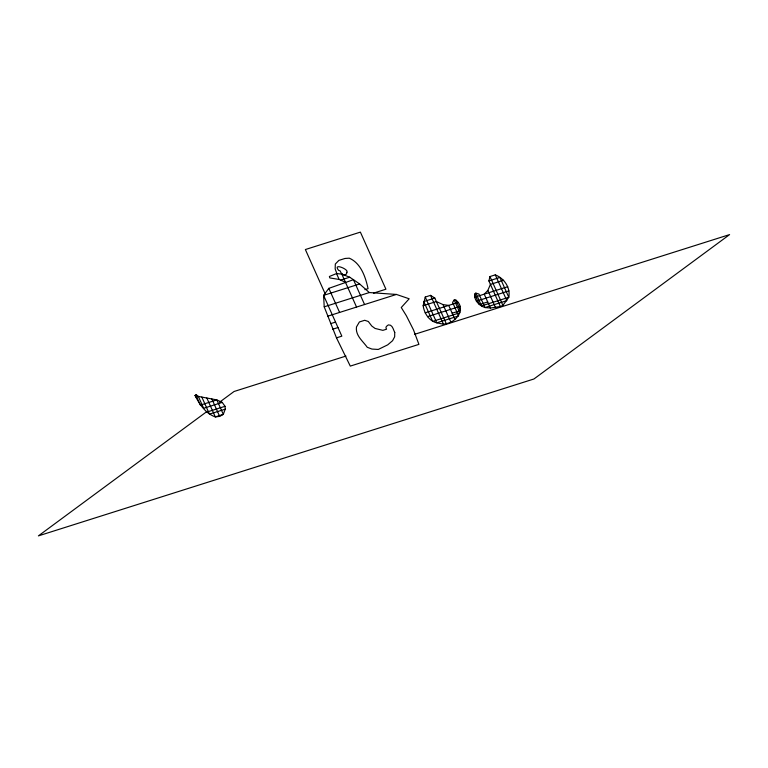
<?xml version="1.0" encoding="UTF-8"?>
<svg xmlns="http://www.w3.org/2000/svg" width="768" height="768" viewBox="0 0 768 768"><rect width="100%" height="100%" fill="white"/><g stroke="black" fill="none" stroke-linecap="round" stroke-linejoin="round"><path stroke-width="1.15" d="M495.293 274.858L506.832 300.643L484.982 307.555C479.338 305.664 473.923 300.451 474.653 294.115L475.814 293.117L478.944 294.058L484.982 307.555L490.435 308.035L500.333 306.518L502.886 305.386L508.8 297.293C510.672 287.606 504.154 278.342 495.293 274.858L489.984 276.547L488.89 280.934L500.333 306.518M423.158 305.702L425.242 297.043L430.55 295.363L434.813 298.051L446.266 323.645C456.979 321.898 466.339 308.218 455.846 300.067L454.186 299.962L452.582 302.4L458.621 315.907L436.771 322.819C429.005 320.995 424.186 313.238 423.158 305.702L436.368 301.526L443.04 304.618L448.685 305.414L454.886 319.296M225.235 409.152L223.306 414.374L219.658 416.39L215.29 416.909C205.546 413.462 199.488 404.294 195.034 395.51L196.57 395.021L198.326 396.413L203.645 408.298L222.221 402.422L225.043 406.31L225.235 409.152L209.472 414.144L201.84 397.075M490.435 308.035L484.224 294.154L487.843 290.429L490.435 284.4L503.645 280.224M369.322 292.55L359.626 283.958L353.453 279.696L328.838 288.355L323.597 295.373L324.211 306.826L336.48 337.853L350.285 366.106L418.915 344.371L413.434 329.741L406.349 315.725L401.261 307.517L409.181 298.781L396.432 294.442L369.322 292.55L324.211 306.826M207.082 411.398L38.4 535.882L533.933 378.989L729.6 234.595L414.47 334.368M219.61 402.154L234.067 391.488L345.965 356.064M364.57 304.531L353.453 279.696L349.699 277.219L341.808 274.109L336.509 273.552L329.395 276.48L329.779 277.92L339.149 279.456L345.437 282.23M340.858 280.022L349.699 277.219M359.626 283.958L323.597 295.373L341.837 336.154L336.48 337.853M364.886 289.67L368.054 288.672C365.606 277.2 360.95 263.126 349.258 258.173L344.966 258.47L338.909 260.381L335.318 264.019L335.165 268.925L336.797 273.418M373.574 293.117L385.92 289.21L360.384 232.118L305.376 249.542L325.133 293.702M327.782 316.176L396.432 294.442M330.595 323.654L335.549 322.09M332.688 329.222L337.987 327.542M434.813 298.051L423.782 301.546L432.662 321.398L459.917 312.768L454.186 299.962M488.89 280.934L499.92 277.44L508.8 297.293L481.546 305.923L475.814 293.117M425.136 312.864L458.294 302.371M474.614 297.197L507.773 286.704M427.526 316.656L460.07 306.355M476.4 301.181L508.944 290.88M452.17 313.2L460.531 310.55L455.846 300.067M487.709 301.949L479.347 304.598L474.653 294.115M194.947 395.539L196.57 395.021M195.946 397.162L198.326 396.413L216.835 399.907L222.221 402.422M206.842 412.08L225.043 406.31M425.242 297.043L436.771 322.819L443.453 324.202L446.266 323.645M489.984 276.547L502.886 305.386M487.843 290.429L495.514 307.565M443.04 304.618L450.701 321.754M430.55 295.363L443.453 324.202M341.808 274.109L356.554 307.075M336.509 273.552L339.149 279.456M328.838 288.355L339.6 312.432M211.862 398.966L219.658 416.39M206.842 398.016L215.29 416.909L223.306 414.374L216.835 399.907L200.362 405.12L195.782 394.886M394.742 332.429L394.666 336.768L392.563 340.723L387.706 344.851L378.269 349.45L371.933 349.066L367.248 347.28C362.832 341.021 355.267 335.539 356.477 326.938L359.395 321.965L364.714 320.285L368.314 321.494L371.789 326.045L375.082 328.445L382.886 330.355L386.563 329.194L385.92 327.754L386.352 326.467L388.349 324.893C392.554 324.432 393.254 329.674 394.742 332.429M346.915 272.285L346.435 274.118L344.026 274.954A5.779 4.627 53.6 0 1 341.05 272.832L340.099 270.854L338.611 270.365C332.842 263.251 345.917 268.138 347.03 271.19L346.915 272.285"/></g></svg>
